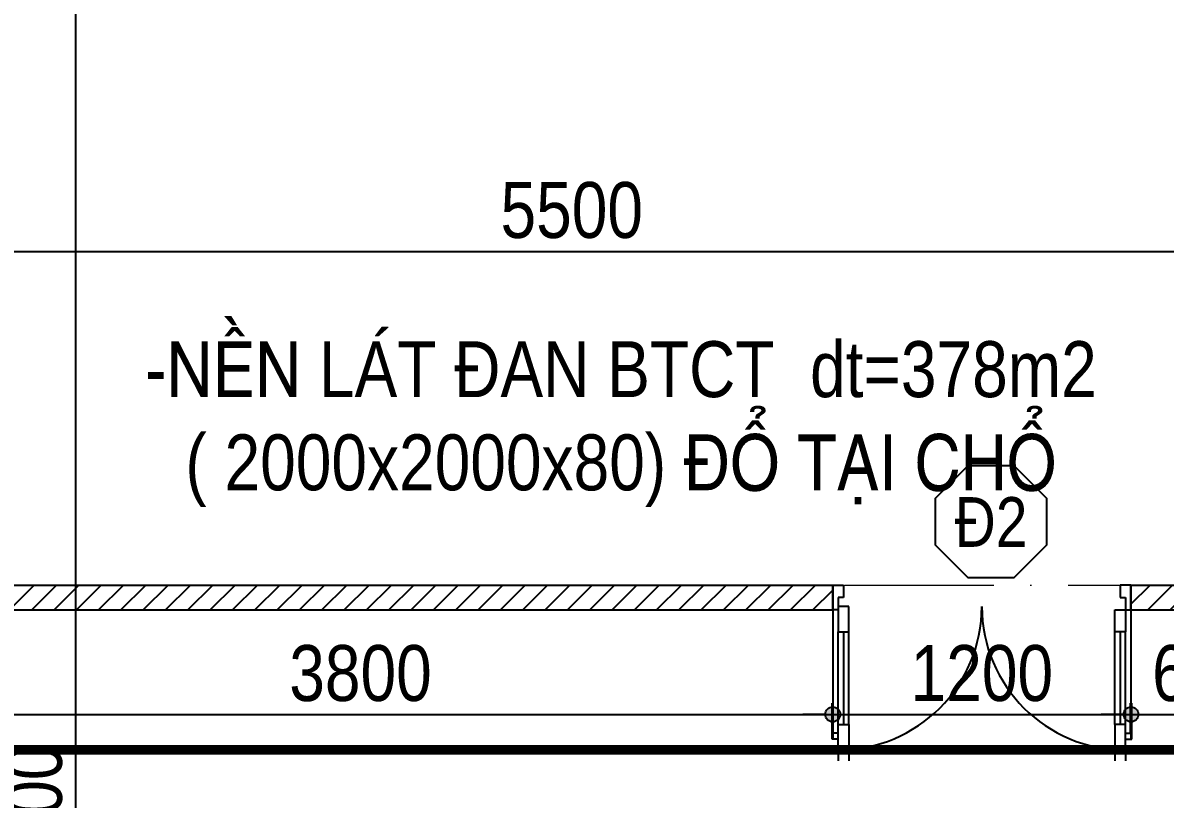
# Model space of a CAD drawing. Header units: millimetres. Extents: x 1201 to 176852, y 279 to 65351.
# Drawn here: x 15471 to 20067, y 17686 to 20810 of the extents above; entities that cross this region are included whole.
import ezdxf
from ezdxf.enums import TextEntityAlignment as Align

# ---------------------------------------------------------------- set-up
doc = ezdxf.new("R2010")
doc.units = ezdxf.units.MM
doc.linetypes.add('ACAD_ISO10W100', pattern=[18, 12, -3, 0, -3])
doc.linetypes.add('DASHED2', pattern=[0.375, 0.25, -0.125])
for name, color, linetype in [('009', 251, 'Continuous'), ('daucat', 220, 'Continuous'), ('DIM', 1, 'Continuous'), ('DOOR', 20, 'Continuous'), ('TAGS', 60, 'Continuous'), ('TEXT', 7, 'Continuous'), ('TUONG', 131, 'Continuous')]:
    doc.layers.add(name, color=color, linetype=linetype)
doc.layers.add('CAY', color=84, linetype='Continuous', lineweight=5)
doc.layers.add('TRUC', color=24, linetype='Continuous', lineweight=0)
doc.styles.add('1', font='', dxfattribs={"height": 250})
doc.styles.add('HEL-CONDENSE', font='')
doc.styles.add('VNI-HELVE-CONDENSEN', font='')
doc.styles.get('1').set_extended_font_data('VNI-Helve-Condense')
doc.styles.get('HEL-CONDENSE').set_extended_font_data('VNI-Helve-Condense')
doc.styles.get('VNI-HELVE-CONDENSEN').set_extended_font_data('VNI-Helve-Condense')
doc.dimstyles.new('D100', dxfattribs={"dimtxt": 225, "dimasz": 1.2, "dimexe": 100, "dimexo": 0, "dimgap": 50, "dimtad": 1, "dimdec": 0, "dimzin": 13, "dimdsep": 46, "dimtxsty": 'HEL-CONDENSE', "dimblk": 'D50', "dimcen": 0, "dimclrd": 1, "dimclre": 1, "dimclrt": 7, "dimadec": 0, "dimazin": 0, "dimtfac": 1, "dimtdec": 0, "dimtmove": 0, "dimatfit": 3, "dimldrblk": 'D50', "dimfxl": 1, "dimtolj": 1, "dimtzin": 13, "dimarcsym": 0})

# ---------------------------------------------------------------- blocks, each defined once
blk = doc.blocks.new('D50')
at = {"layer": 'DIM'}
blk.add_hatch(color=256, dxfattribs=at).paths.add_polyline_path([(25, 0, 1), (-25, 0, 1)])
blk.add_line((25, 0), (100, 0), dxfattribs=at)
blk.add_circle((0, 0), 25, dxfattribs=at)
blk = doc.blocks.new('*D175')
at = {"layer": 'CAY', "color": 1, "lineweight": -2, "transparency": 16777216}
for p, q in [((15573.6, 22547.7), (15781.8, 22547.7)), ((15681.8, 22546.5), (15681.8, 12548.9)), ((15573.6, 12547.7), (15781.8, 12547.7))]:
    blk.add_line(p, q, dxfattribs=at)
at = {"layer": 'DEFPOINTS', "color": 0, "transparency": 16777216}
for p in [(15573.6, 22547.7), (15573.6, 12547.7), (15681.8, 12547.7)]:
    blk.add_point(p, dxfattribs=at)
at = {"layer": 'CAY', "color": 1, "lineweight": -2, "transparency": 16777216, "xscale": 1.199999999999999, "yscale": 1.199999999999999, "zscale": 1.199999999999999}
for p, rotation in [((15681.8, 22547.7), 90), ((15681.8, 12547.7), 270)]:
    blk.add_blockref('D50', p, dxfattribs=dict(at, rotation=rotation))
at = {"layer": 'CAY', "color": 7, "transparency": 16777216, "insert": (15516.9, 17547.7), "char_height": 225, "attachment_point": 5, "rotation": 90, "style": 'HEL-CONDENSE'}
blk.add_mtext('\\A1;10000', dxfattribs=at)
blk = doc.blocks.new('KH-CUADI')
at = {"layer": 'TAGS'}
blk.add_lwpolyline([(-124.3, 300), (-300, 124.3), (-300, -124.3), (-124.3, -300), (124.3, -300), (300, -124.3), (300, 124.3), (124.3, 300)], close=True, dxfattribs=at)
at = {"layer": 'TAGS', "style": 'VNI-HELVE-CONDENSEN'}
blk.add_attdef('D', text='', height=300, dxfattribs=at).set_placement((0, 0), align=Align.MIDDLE)
blk = doc.blocks.new('A$C48B57989')
at = {"layer": 'DOOR'}
for p, q in [((-446, 752.5), (-403.1, 752.5)), ((-446, 652.5), (-446, 752.5)), ((-403.1, 752.5), (-403.1, 702.5)), ((711.1, 752.5), (711.1, 702.5)), ((754, 752.5), (711.1, 752.5)), ((754, 652.5), (754, 752.5)), ((-403.1, 702.5), (-424.6, 702.5)), ((-424.6, 702.5), (-424.6, 652.5)), ((711.1, 702.5), (732.6, 702.5)), ((732.6, 702.5), (732.6, 652.5)), ((-424.6, 652.5), (-446, 652.5)), ((-381.7, 666.8), (-424.6, 666.8)), ((-424.6, 666.8), (-424.6, 563.9)), ((-381.7, 563.9), (-381.7, 666.8)), ((689.7, 563.9), (689.7, 652.5)), ((689.7, 652.5), (732.6, 652.5)), ((732.6, 652.5), (754, 652.5)), ((732.6, 652.5), (732.6, 563.9)), ((-424.6, 563.9), (-381.7, 563.9)), ((-424.6, 171.4), (-424.6, 563.9)), ((-403.1, 563.9), (-403.1, 191)), ((-381.7, 191), (-381.7, 563.9)), ((689.7, 191), (689.7, 563.9)), ((732.6, 563.9), (689.7, 563.9)), ((711.1, 563.9), (711.1, 191)), ((732.6, 171.4), (732.6, 563.9)), ((-448.8, 131.8), (-448.8, 277.2)), ((-443.9, 277.2), (-448.8, 277.2)), ((-443.9, 156), (-443.9, 277.2)), ((752, 156), (752, 277.2)), ((752, 277.2), (756.8, 277.2)), ((756.8, 131.8), (756.8, 277.2)), ((-424.6, 191), (-381.7, 191)), ((-424.6, 88.2), (-424.6, 191)), ((-381.7, 191), (-381.7, 88.2)), ((732.6, 191), (689.7, 191)), ((689.7, 191), (689.7, 88.2)), ((732.6, 88.2), (732.6, 191)), ((-424.6, 156), (-443.9, 156)), ((-424.6, 131.8), (-424.6, 156)), ((732.6, 131.8), (732.6, 156)), ((732.6, 156), (752, 156)), ((-424.6, 131.8), (-448.8, 131.8)), ((732.6, 131.8), (756.8, 131.8)), ((-424.6, 88.2), (-467.4, 88.2)), ((-424.6, 88.2), (-424.6, 45.3)), ((-381.7, 88.2), (-424.6, 88.2)), ((-381.7, 88.2), (-381.7, 45.3)), ((689.7, 88.2), (689.7, 45.3)), ((689.7, 88.2), (732.6, 88.2)), ((732.6, 88.2), (732.6, 45.3)), ((732.6, 88.2), (775.4, 88.2))]:
    blk.add_line(p, q, dxfattribs=at)
at = {"layer": 'DOOR', "color": 251}
for centre, major_axis, start_param, end_param in [((-424.6, 666.8), (409.1, 409.1), 3.926991, 5.497787), ((732.6, 666.8), (-409.1, 409.1), 0.785398, 2.356194)]:
    blk.add_ellipse(centre, major_axis=major_axis, ratio=1, start_param=start_param, end_param=end_param, dxfattribs=at)
blk = doc.blocks.new('*D534')
at = {"layer": 'DEFPOINTS', "color": 0, "linetype": 'Continuous', "transparency": 16777216}
for p in [(14929.1, 18447.7), (18729.1, 18447.7), (18729.1, 18027.2)]:
    blk.add_point(p, dxfattribs=at)
at = {"layer": 'DIM', "color": 1, "linetype": 'Continuous', "lineweight": -2, "transparency": 16777216}
for p, q in [((14929.1, 18447.7), (14929.1, 17927.2)), ((18729.1, 18447.7), (18729.1, 17927.2)), ((14930.3, 18027.2), (18727.9, 18027.2))]:
    blk.add_line(p, q, dxfattribs=at)
at = {"layer": 'DIM', "color": 1, "linetype": 'Continuous', "lineweight": -2, "transparency": 16777216, "xscale": 1.199999999999999, "yscale": 1.199999999999999, "zscale": 1.199999999999999, "rotation": 180}
blk.add_blockref('D50', (14929.1, 18027.2), dxfattribs=at)
at = {"layer": 'DIM', "color": 1, "linetype": 'Continuous', "lineweight": -2, "transparency": 16777216, "xscale": 1.199999999999999, "yscale": 1.199999999999999, "zscale": 1.199999999999999}
blk.add_blockref('D50', (18729.1, 18027.2), dxfattribs=at)
at = {"layer": 'DIM', "color": 7, "linetype": 'Continuous', "transparency": 16777216, "insert": (16829.1, 18192.1), "char_height": 225, "attachment_point": 5, "style": 'HEL-CONDENSE'}
blk.add_mtext('\\A1;3800', dxfattribs=at)
blk = doc.blocks.new('*D535')
at = {"layer": 'DEFPOINTS', "color": 0, "linetype": 'Continuous', "transparency": 16777216}
for p in [(18729.1, 18447.7), (19929.1, 18447.7), (19929.1, 18027.2)]:
    blk.add_point(p, dxfattribs=at)
at = {"layer": 'DIM', "color": 1, "linetype": 'Continuous', "lineweight": -2, "transparency": 16777216}
for p, q in [((18729.1, 18447.7), (18729.1, 17927.2)), ((19929.1, 18447.7), (19929.1, 17927.2)), ((18730.3, 18027.2), (19927.9, 18027.2))]:
    blk.add_line(p, q, dxfattribs=at)
at = {"layer": 'DIM', "color": 1, "linetype": 'Continuous', "lineweight": -2, "transparency": 16777216, "xscale": 1.199999999999999, "yscale": 1.199999999999999, "zscale": 1.199999999999999, "rotation": 180}
blk.add_blockref('D50', (18729.1, 18027.2), dxfattribs=at)
at = {"layer": 'DIM', "color": 1, "linetype": 'Continuous', "lineweight": -2, "transparency": 16777216, "xscale": 1.199999999999999, "yscale": 1.199999999999999, "zscale": 1.199999999999999}
blk.add_blockref('D50', (19929.1, 18027.2), dxfattribs=at)
at = {"layer": 'DIM', "color": 7, "linetype": 'Continuous', "transparency": 16777216, "insert": (19329.1, 18192.1), "char_height": 225, "attachment_point": 5, "style": 'HEL-CONDENSE'}
blk.add_mtext('\\A1;1200', dxfattribs=at)
blk = doc.blocks.new('*D536')
at = {"layer": 'DEFPOINTS', "color": 0, "linetype": 'Continuous', "transparency": 16777216}
for p in [(19929.1, 18447.7), (20529.1, 18447.7), (20529.1, 18027.2)]:
    blk.add_point(p, dxfattribs=at)
at = {"layer": 'DIM', "color": 1, "linetype": 'Continuous', "lineweight": -2, "transparency": 16777216}
for p, q in [((19929.1, 18447.7), (19929.1, 17927.2)), ((20529.1, 18447.7), (20529.1, 17927.2)), ((19930.3, 18027.2), (20527.9, 18027.2))]:
    blk.add_line(p, q, dxfattribs=at)
at = {"layer": 'DIM', "color": 1, "linetype": 'Continuous', "lineweight": -2, "transparency": 16777216, "xscale": 1.199999999999999, "yscale": 1.199999999999999, "zscale": 1.199999999999999, "rotation": 180}
blk.add_blockref('D50', (19929.1, 18027.2), dxfattribs=at)
at = {"layer": 'DIM', "color": 1, "linetype": 'Continuous', "lineweight": -2, "transparency": 16777216, "xscale": 1.199999999999999, "yscale": 1.199999999999999, "zscale": 1.199999999999999}
blk.add_blockref('D50', (20529.1, 18027.2), dxfattribs=at)
at = {"layer": 'DIM', "color": 7, "linetype": 'Continuous', "transparency": 16777216, "insert": (20229.1, 18192.1), "char_height": 225, "attachment_point": 5, "style": 'HEL-CONDENSE'}
blk.add_mtext('\\A1;600', dxfattribs=at)
blk = doc.blocks.new('*D590')
at = {"layer": 'DEFPOINTS', "color": 0, "transparency": 16777216}
for p in [(14929.1, 20739.2), (20429.1, 20305.6), (20429.1, 19890.8)]:
    blk.add_point(p, dxfattribs=at)
at = {"layer": 'DIM', "color": 1, "lineweight": -2, "transparency": 16777216}
for p, q in [((14929.1, 20739.2), (14929.1, 19790.8)), ((20429.1, 20305.6), (20429.1, 19790.8)), ((14930.3, 19890.8), (20427.9, 19890.8))]:
    blk.add_line(p, q, dxfattribs=at)
at = {"layer": 'DIM', "color": 1, "lineweight": -2, "transparency": 16777216, "xscale": 1.199999999999999, "yscale": 1.199999999999999, "zscale": 1.199999999999999, "rotation": 180}
blk.add_blockref('D50', (14929.1, 19890.8), dxfattribs=at)
at = {"layer": 'DIM', "color": 1, "lineweight": -2, "transparency": 16777216, "xscale": 1.199999999999999, "yscale": 1.199999999999999, "zscale": 1.199999999999999}
blk.add_blockref('D50', (20429.1, 19890.8), dxfattribs=at)
at = {"layer": 'DIM', "color": 7, "transparency": 16777216, "insert": (17679.1, 20055.7), "char_height": 225, "attachment_point": 5, "style": 'HEL-CONDENSE'}
blk.add_mtext('\\A1;5500', dxfattribs=at)

msp = doc.modelspace()

# ---------------------------------------------------------------- hatches: boundary and pattern name
at = {"layer": '009'}
h = msp.add_hatch(dxfattribs=at)
h.set_pattern_fill('ANSI31', color=256, scale=20, style=0)
h.set_pattern_definition([(45, (-1293072.07, -361212.86), (-44.9012806, 44.9012806), [])])
h.paths.add_polyline_path([(15029.078, 18547.694), (15029.078, 18447.694), (18729.078, 18447.694), (18729.078, 18547.694)])
h.paths.add_polyline_path([(19929.078, 18547.694), (19929.078, 18447.694), (20329.078, 18447.694), (20329.078, 18547.694)])
h.paths.add_polyline_path([(20529.078, 19935.15), (20429.078, 19886.693), (20429.078, 18647.694), (20529.078, 18647.694)])
h.paths.add_polyline_path([(20529.078, 22447.694), (20429.078, 22447.694), (20429.078, 19886.693), (20529.078, 19935.15)])
h.paths.add_polyline_path([(20729.078, 22647.694), (20729.078, 22847.694), (20129.078, 22847.694), (20129.078, 22647.694), (19879.078, 22647.694), (19879.078, 22447.694), (20329.078, 22447.694), (20329.078, 22647.694), (20229.078, 22647.694), (20229.078, 22747.694), (20629.078, 22747.694), (20629.078, 22647.694), (20529.078, 22647.694), (20529.078, 22447.694), (21079.078, 22447.694), (21079.078, 22647.694)])
h.paths.add_polyline_path([(18479.078, 22447.694), (18479.078, 22647.694), (18229.078, 22647.694), (18229.078, 22847.694), (17629.078, 22847.694), (17629.078, 22647.694), (17129.078, 22647.694), (17129.078, 22447.694)])
h.paths.add_polyline_path([(18129.078, 22647.694), (18129.078, 22747.694), (17729.078, 22747.694), (17729.078, 22647.694)], flags=17)
h.paths.add_polyline_path([(23779.078, 22647.694), (23779.078, 22447.694), (24329.078, 22447.694), (24329.078, 22647.694), (24229.078, 22647.694), (24229.078, 22747.694), (24629.078, 22747.694), (24629.078, 22647.694), (24529.078, 22647.694), (24529.078, 22447.694), (24979.078, 22447.694), (24979.078, 22647.694), (24729.078, 22647.694), (24729.078, 22847.694), (24129.078, 22847.694), (24129.078, 22647.694)])
h.paths.add_polyline_path([(24329.078, 18647.694), (24429.078, 18647.694), (24429.078, 22447.694), (24329.078, 22447.694)])
h.paths.add_polyline_path([(24529.078, 18547.694), (24529.078, 18447.694), (24929.078, 18447.694), (24929.078, 18547.694)])
h.paths.add_polyline_path([(29829.078, 18447.694), (29829.078, 18547.694), (26129.078, 18547.694), (26129.078, 18447.694)])
h.paths.add_polyline_path([(27229.078, 22647.694), (27229.078, 22847.694), (26629.078, 22847.694), (26629.078, 22647.694), (26379.078, 22647.694), (26379.078, 22447.694), (27729.078, 22447.694), (27729.078, 22647.694)])
h.paths.add_polyline_path([(27129.078, 22647.694), (27129.078, 22747.694), (26729.078, 22747.694), (26729.078, 22647.694)], flags=17)
h.paths.add_polyline_path([(30729.078, 22447.694), (30729.078, 22647.694), (30229.078, 22647.694), (30229.078, 22847.694), (29629.078, 22847.694), (29629.078, 22647.694), (29129.078, 22647.694), (29129.078, 22447.694), (29829.078, 22447.694), (29829.078, 22647.694), (29729.078, 22647.694), (29729.078, 22747.694), (30129.078, 22747.694), (30129.078, 22647.694), (30029.078, 22647.694), (30029.078, 22447.694)])
h.paths.add_polyline_path([(25529.078, 16647.694), (25529.078, 16547.694), (27129.078, 16547.694), (27129.078, 12647.694), (26479.078, 12647.694), (26479.078, 12447.694), (26629.078, 12447.694), (26629.078, 12247.694), (27229.078, 12247.694), (27229.078, 12447.694), (27729.078, 12447.694), (27729.078, 12647.694), (27229.078, 12647.694), (27229.078, 16547.694), (27329.078, 16547.694), (27329.078, 16647.694)])
h.paths.add_polyline_path([(27129.078, 12447.694), (26729.078, 12447.694), (26729.078, 12347.694), (27129.078, 12347.694)], flags=17)
h.paths.add_polyline_path([(24429.078, 16447.694), (24329.078, 16447.694), (24329.078, 12647.694), (24429.078, 12647.694)])
h.paths.add_polyline_path([(20529.078, 12647.694), (20529.078, 12447.694), (20929.078, 12447.694), (20929.078, 12647.694)])
h.paths.add_polyline_path([(19779.078, 12647.694), (19779.078, 12447.694), (19929.078, 12447.694), (19929.078, 12247.694), (20529.078, 12247.694), (20529.078, 12447.694), (20429.078, 12447.694), (20429.078, 12347.694), (20029.078, 12347.694), (20029.078, 12447.694), (20329.078, 12447.694), (20329.078, 12647.694)])
h.paths.add_polyline_path([(29135.149, 18232.344), (29135.149, 18763.044), (29477.449, 18763.044), (29477.449, 18232.344)], flags=9)

# ---------------------------------------------------------------- linework, layer by layer
at = {"layer": 'daucat', "linetype": 'DASHED2', "ltscale": 2000, "const_width": 40}
msp.add_lwpolyline([(1354.386, 17884.705), (41200.245, 17884.705)], dxfattribs=at)
at = {"layer": 'TRUC', "linetype": 'ACAD_ISO10W100', "ltscale": 50}
msp.add_lwpolyline([(3475.094, 18547.694), (41245.405, 18547.694)], dxfattribs=at)
msp.add_lwpolyline([(3475.094, 18547.694), (41245.405, 18547.694)], dxfattribs=at)
at = {"layer": 'TUONG'}
for p, q in [((18729.078, 18547.694), (18729.078, 18447.694)), ((18729.078, 18547.694), (18729.078, 18447.694)), ((19929.078, 18547.694), (19929.078, 18447.694))]:
    msp.add_line(p, q, dxfattribs=at)
for points in [[(14629.078, 18547.694), (18729.078, 18547.694)], [(19929.078, 18547.694), (20529.078, 18547.694)], [(14629.078, 18447.694), (18729.078, 18447.694)], [(19929.078, 18447.694), (20529.078, 18447.694)]]:
    msp.add_lwpolyline(points, dxfattribs=at)

# ---------------------------------------------------------------- block references
at = {"layer": 'DOOR'}
msp.add_blockref('A$C48B57989', (19175.071, 17795.221), dxfattribs=at)
at = {"layer": 'TAGS', "linetype": 'Continuous'}
ref = msp.add_blockref('KH-CUADI', (19366.037, 18803.089), dxfattribs=dict(at, xscale=0.75, yscale=0.75, zscale=0.75, rotation=180))
ref.add_attrib('D', 'Ñ2', dxfattribs={"color": 7, "height": 200, "style": 'VNI-HELVE-CONDENSEN'}).set_placement((19366.037, 18803.089), align=Align.MIDDLE)

# ---------------------------------------------------------------- texts
at = {"layer": 'TEXT', "insert": (17876.978, 19529.11), "char_height": 225, "attachment_point": 2, "style": '1'}
msp.add_mtext('-NEÀN LAÙT ÑAN BTCT  dt=378m2\\P( 2000x2000x80) ÑOÅ TAÏI CHOÅ', dxfattribs=at)

# ---------------------------------------------------------------- dimensions: what is measured, and where the dimension line sits
at = {"layer": 'CAY'}
dim = msp.add_linear_dim(base=(15681.824, 12547.694), p1=(15573.629, 22547.694), p2=(15573.629, 12547.694), angle=90, dimstyle='D100', dxfattribs=at)
dim.commit()
dim.dimension.update_dxf_attribs({"geometry": '*D175', "text_midpoint": (15516.924, 17547.694)})
at = {"layer": 'DIM'}
dim = msp.add_linear_dim(base=(20429.078, 19890.792), p1=(14929.078, 20739.161), p2=(20429.078, 20305.572), dimstyle='D100', override={"dimtmove": 1}, dxfattribs=at)
dim.commit()
dim.dimension.update_dxf_attribs({"geometry": '*D590', "text_midpoint": (17679.078, 20055.692)})
at = {"layer": 'DIM', "linetype": 'Continuous'}
for base, p1, p2, picture, middle in [((18729.078, 18027.164), (14929.078, 18447.694), (18729.078, 18447.694), '*D534', (16829.078, 18192.064)), ((19929.078, 18027.164), (18729.078, 18447.694), (19929.078, 18447.694), '*D535', (19329.078, 18192.064)), ((20529.078, 18027.164), (19929.078, 18447.694), (20529.078, 18447.694), '*D536', (20229.078, 18192.064))]:
    dim = msp.add_linear_dim(base=base, p1=p1, p2=p2, dimstyle='D100', override={"dimtmove": 1}, dxfattribs=at)
    dim.commit()
    dim.dimension.update_dxf_attribs({"geometry": picture, "text_midpoint": middle})

doc.saveas('drawing.dxf')
